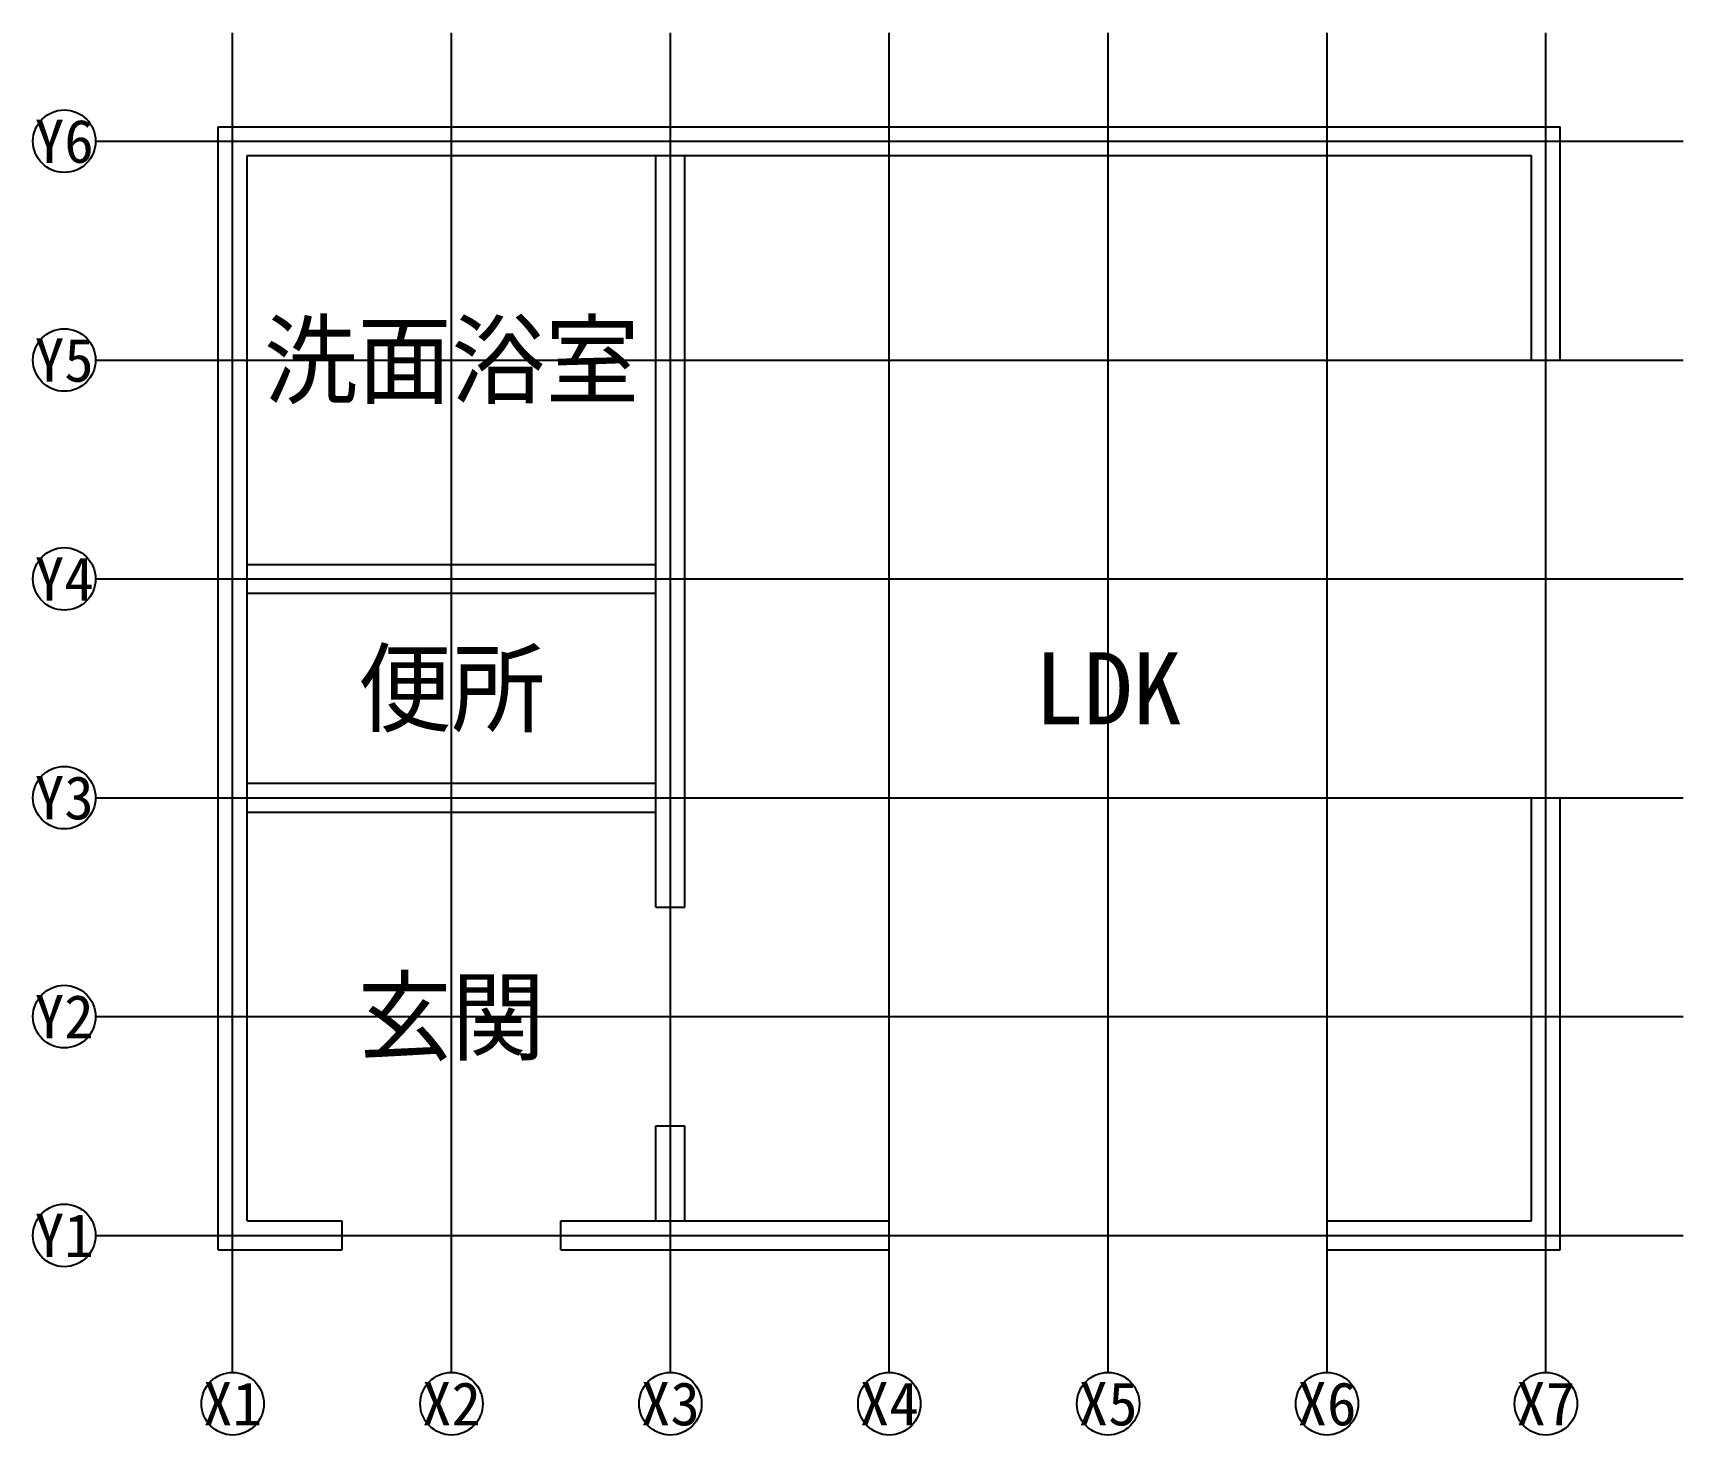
# Model space of a CAD drawing. Header units: millimetres. Extents: x -830 to 6030, y -830 to 5000.
import ezdxf
from ezdxf.enums import TextEntityAlignment as Align

# ---------------------------------------------------------------- set-up
doc = ezdxf.new("R2010")
doc.units = ezdxf.units.MM
for name, color, linetype in [('GRID', 1, 'Continuous'), ('OPENING', 3, 'Continuous'), ('ROOM', 5, 'Continuous'), ('WALL', 7, 'Continuous')]:
    doc.layers.add(name, color=color, linetype=linetype)

msp = doc.modelspace()

# ---------------------------------------------------------------- linework, layer by layer
at = {"layer": 'GRID'}
for p, q in [((0, -570), (0, 5000)), ((910, -570), (910, 5000)), ((1820, -570), (1820, 5000)), ((2730, -570), (2730, 5000)), ((3640, -570), (3640, 5000)), ((4550, -570), (4550, 5000)), ((5460, -570), (5460, 5000)), ((-570, 4550), (6030, 4550)), ((-570, 3640), (6030, 3640)), ((-570, 2730), (6030, 2730)), ((-570, 1820), (6030, 1820)), ((-570, 910), (6030, 910)), ((-570, 0), (6030, 0))]:
    msp.add_line(p, q, dxfattribs=at)
for centre in [(-700, 4550), (-700, 3640), (-700, 2730), (-700, 1820), (-700, 910), (-700, 0), (0, -700), (910, -700), (1820, -700), (2730, -700), (3640, -700), (4550, -700), (5460, -700)]:
    msp.add_circle(centre, 130, dxfattribs=at)
at = {"layer": 'OPENING'}
for p, q in [((5400, 3640), (5520, 3640)), ((5400, 1820), (5520, 1820)), ((1760, 1365), (1880, 1365)), ((1760, 455), (1880, 455)), ((455, -60), (455, 60)), ((1365, -60), (1365, 60)), ((2730, -60), (2730, 60)), ((4550, -60), (4550, 60))]:
    msp.add_line(p, q, dxfattribs=at)
at = {"layer": 'WALL'}
for p, q in [((-60, 4610), (5520, 4610)), ((-60, -60), (-60, 4610)), ((5520, 3640), (5520, 4610)), ((60, 4490), (5400, 4490)), ((60, 60), (60, 4490)), ((1760, 1365), (1760, 4490)), ((1880, 1365), (1880, 4490)), ((5400, 3640), (5400, 4490)), ((60, 2790), (1760, 2790)), ((60, 2670), (1760, 2670)), ((60, 1880), (1760, 1880)), ((5400, 60), (5400, 1820)), ((5520, -60), (5520, 1820)), ((60, 1760), (1760, 1760)), ((1760, 60), (1760, 455)), ((1880, 60), (1880, 455)), ((60, 60), (455, 60)), ((1365, 60), (2730, 60)), ((4550, 60), (5400, 60)), ((-60, -60), (455, -60)), ((1365, -60), (2730, -60)), ((4550, -60), (5520, -60))]:
    msp.add_line(p, q, dxfattribs=at)

# ---------------------------------------------------------------- texts
at = {"layer": 'GRID'}
for s, p in [('Y6', (-700, 4550)), ('Y5', (-700, 3640)), ('Y4', (-700, 2730)), ('Y3', (-700, 1820)), ('Y2', (-700, 910)), ('Y1', (-700, 0)), ('X1', (0, -700)), ('X2', (910, -700)), ('X3', (1820, -700)), ('X4', (2730, -700)), ('X5', (3640, -700)), ('X6', (4550, -700)), ('X7', (5460, -700))]:
    msp.add_text(s, height=180, dxfattribs=at).set_placement(p, align=Align.MIDDLE_CENTER)
at = {"layer": 'ROOM'}
for s, p in [('洗面浴室', (910, 3640)), ('便所', (910, 2275)), ('LDK', (3640, 2275)), ('玄関', (910, 910))]:
    msp.add_text(s, height=300, dxfattribs=at).set_placement(p, align=Align.MIDDLE_CENTER)

doc.saveas('drawing.dxf')
